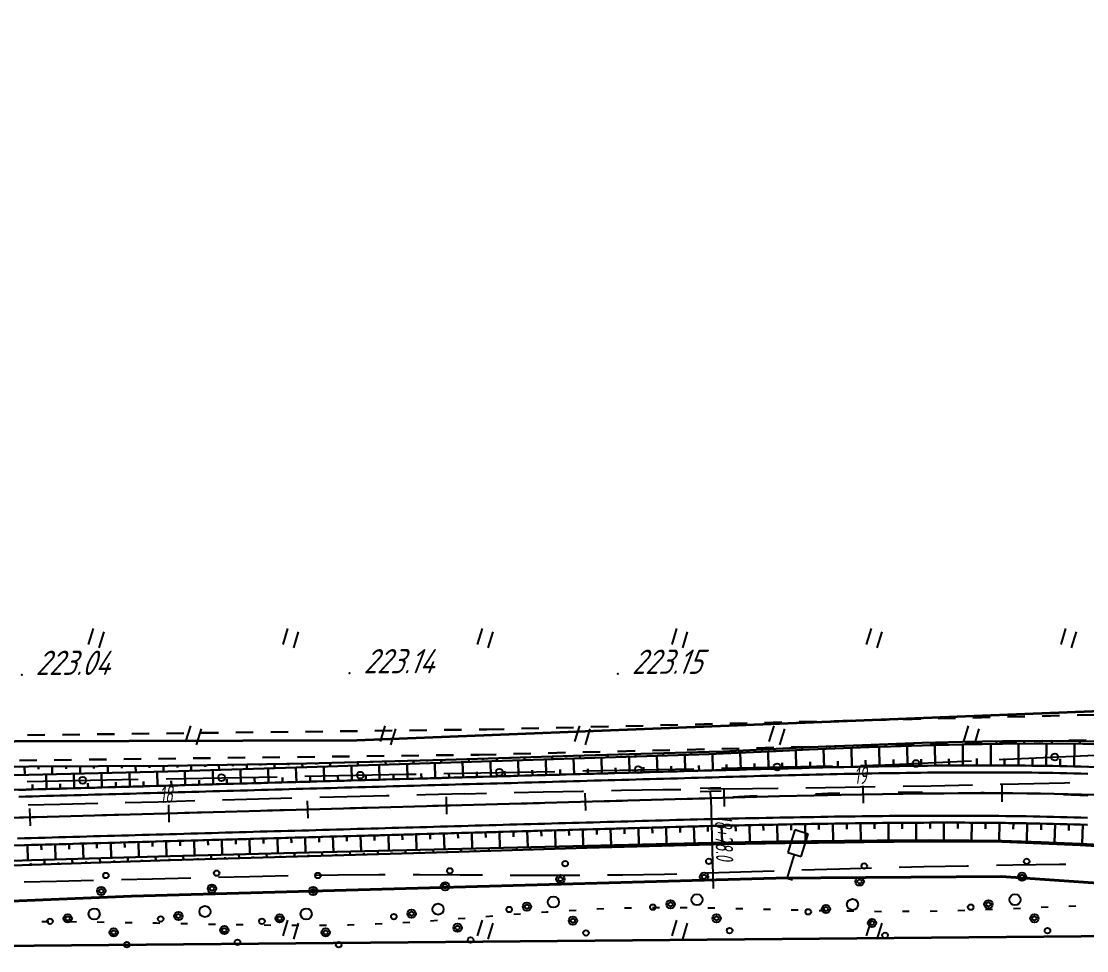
# Model space of a CAD drawing. Header units: millimetres. Extents: x -698 to 8131, y -704 to 4503.
# Drawn here: x 998.2 to 1151.6, y 3696.7 to 3830.6 of the extents above; entities that cross this region are included whole.
import ezdxf

# ---------------------------------------------------------------- set-up
doc = ezdxf.new("R2010")
doc.units = ezdxf.units.MM
for name, pattern in [('CONTI', [0]), ('STRIHSMALL', [1, 0.5, -0.5]), ('STROT', [1.7, 0.5, -1.2])]:
    doc.linetypes.add(name, pattern=pattern)
for name, color, linetype, lineweight in [('10', 1, 'Continuous', 35), ('КОПИЯ_ОСЬ_13_ОТКОСЫ', 7, 'Continuous', 30), ('КОПИЯ_ОСЬ_ГРАНИЦЫ_ПОЛОС', 7, 'Continuous', 30), ('ОСЬ_ВЕРХ_ПОКРЫТИЯ_ГРАНИЦЫ_ПОЛОС', 7, 'Continuous', 30), ('ОСЬ_ВЕРХ_ПОКРЫТИЯ_ОСЬ', 1, 'Continuous', 30)]:
    doc.layers.add(name, color=color, linetype=linetype, lineweight=lineweight)
for name, color, linetype in [('_Ростелеком', 6, 'Continuous'), ('PI_OTDEFAULT', 172, 'CONTI'), ('PI_TTDEFAULT', 5, 'CONTI'), ('PLN_O', 7, 'CONTI'), ('SIT_LDEFAULT', 7, 'CONTI'), ('USLZNDEFAULT', 7, 'CONTI'), ('ZAPSKDEFAULT', 7, 'CONTI'), ('Изменение выноски', 3, 'Continuous'), ('ОСЬ_ВЕРХ_ПОКРЫТИЯ_ПИКЕТЫ', 1, 'Continuous'), ('ОСЬ_ВЕРХ_ПОКРЫТИЯ_РАЗБИВКА_КРИВ', 1, 'Continuous'), ('разметка', 7, 'Continuous')]:
    doc.layers.add(name, color=color, linetype=linetype)
doc.styles.add('eskd', font='isocpeui.ttf', dxfattribs={"width": 1.2})
doc.styles.get("Standard").update_dxf_attribs({"font": 'isocpeui.ttf'})
doc.styles.add('STYLE1', font='isocpeui.ttf', dxfattribs={"width": 0.9})
doc.linetypes.add('кабель_связи_проект.', pattern='A,10,-1,["/",STYLE1,S=3,R=0,X=0,Y=-1.5],-4.1', length=15.1)

# ---------------------------------------------------------------- blocks, each defined once
blk = doc.blocks.new('BL_2011')
at = {"color": 0}
for p, q in [((0, 0), (0, 2.4)), ((1.6, 0), (1.6, 2.4))]:
    blk.add_line(p, q, dxfattribs=at)
blk = doc.blocks.new('BL_2010')
at = {"color": 0}
for centre, radius in [((0, 5.78), 0.4), ((0, 3.46), 0.6), ((0, 3.46), 0.3), ((0, 0), 0.8), ((-3.46, -1.74), 0.6), ((-3.46, -1.74), 0.3), ((3.46, -1.74), 0.6), ((3.46, -1.74), 0.3), ((-5.78, -2.88), 0.4), ((5.78, -2.88), 0.4)]:
    blk.add_circle(centre, radius, dxfattribs=at)
blk = doc.blocks.new('BL_12')
at = {"color": 0}
for p, q in [((1, 7), (-1, 7)), ((-1, 7), (-1, 3.6)), ((1, 3.6), (1, 7)), ((-1, 3.6), (0, 3.6)), ((0, 0), (0, 3.6)), ((0, 3.6), (1, 3.6)), ((0.8, 0), (0, 0))]:
    blk.add_line(p, q, dxfattribs=at)

msp = doc.modelspace()

# ---------------------------------------------------------------- linework, layer by layer
at = {"layer": '10'}
for points in [[(165.61, 4083.97), (290.41, 4077.99), (309.7, 4074.4), (309.03, 4071.85), (367.03, 4044.64), (488.23, 3916.06), (623.18, 3793.87), (694.3, 3750.11), (751.18, 3726.17), (1046.54, 3727.06), (1198.73, 3733.06)], [(1204.68, 3699.25), (843.89, 3696), (818.68, 3696.29), (766.84, 3701.94), (759.3, 3702.76), (700.41, 3725.32), (697.87, 3716.5), (691.35, 3720.61), (693.15, 3726.02), (659.73, 3743.87), (611.84, 3774.09), (572.89, 3805.78), (475.06, 3897.43), (475.06, 3897.43), (404.44, 3973.4), (367.35, 4013.49), (340.46, 4035.04), (337.92, 4029.37), (334.33, 4032.02)]]:
    msp.add_lwpolyline(points, dxfattribs=at)
at = {"layer": '_Ростелеком', "linetype": 'кабель_связи_проект.', "lineweight": 40, "ltscale": 0.25}
msp.add_lwpolyline([(163.05, 4060.66), (287.87, 4054.42), (308.73, 4049.88), (337.18, 4036.76), (340.46, 4035.04), (367.51, 4013.89), (457.66, 3917.12), (498.43, 3875.83), (540.41, 3836.5), (573.21, 3806.03), (611.82, 3774.85), (637.72, 3757.76), (659.73, 3743.87), (682.68, 3731.62), (700.41, 3725.32), (726.47, 3715.34), (759.55, 3704.13), (813.94, 3697.44), (915.73, 3700.47), (1014.1, 3704.57), (1106.89, 3707.17), (1139.32, 3707.38), (1173.44, 3705.05)], dxfattribs=at)
at = {"layer": 'PI_TTDEFAULT', "color": 5}
for p in [(1045.5, 3736.68, 223.14), (998.29, 3736.44, 223.04), (1084.12, 3736.6, 223.15)]:
    msp.add_point(p, dxfattribs=at)
at = {"layer": 'PLN_O'}
for p, q in [((1139.04, 3724.25), (1155.02, 3725)), ((1079.06, 3722.62), (1095.06, 3722.93)), ((1099.05, 3723.01), (1115.05, 3723.32)), ((1119.05, 3723.41), (1122.62, 3723.48)), ((1122.62, 3723.47), (1135.04, 3724.05)), ((999.07, 3721.1), (1015.07, 3721.4)), ((1019.07, 3721.48), (1035.07, 3721.78)), ((1039.06, 3721.85), (1053.62, 3722.12)), ((1053.62, 3722.12), (1055.07, 3722.15)), ((1059.06, 3722.23), (1075.06, 3722.54))]:
    msp.add_line(p, q, dxfattribs=at)
for centre in [(1147.03, 3724.63), (1067.06, 3722.39), (1087.06, 3722.78), (1107.05, 3723.17), (1127.05, 3723.68), (1007.07, 3721.25), (1027.07, 3721.63), (1047.06, 3722)]:
    msp.add_circle(centre, 0.5, dxfattribs=at)
at = {"layer": 'SIT_LDEFAULT', "color": 7}
for p, q in [((1090.58, 3719.87), (1084.67, 3719.77)), ((1093.19, 3719.91), (1090.58, 3719.87)), ((1103.52, 3720.05), (1097.19, 3719.96)), ((1107.19, 3720.1), (1103.52, 3720.05)), ((1116.84, 3720.23), (1111.19, 3720.15)), ((1121.19, 3720.3), (1116.84, 3720.23)), ((1129.23, 3720.43), (1125.19, 3720.36)), ((1135.2, 3720.55), (1129.23, 3720.43)), ((1141.8, 3720.7), (1139.19, 3720.64)), ((1148.41, 3720.86), (1141.8, 3720.7)), ((1149.19, 3720.88), (1148.41, 3720.86)), ((1023.21, 3718.28), (1017.93, 3718.13)), ((1032.38, 3718.54), (1027.21, 3718.4)), ((1037.2, 3718.68), (1032.38, 3718.55)), ((1045.15, 3718.89), (1041.2, 3718.79)), ((1050.8, 3719.03), (1045.15, 3718.89)), ((1051.21, 3719.03), (1050.8, 3719.02)), ((1056.44, 3719.16), (1055.2, 3719.13)), ((1062.09, 3719.29), (1056.44, 3719.16)), ((1065.21, 3719.35), (1062.09, 3719.28)), ((1073.38, 3719.55), (1069.2, 3719.45)), ((1079.02, 3719.66), (1073.38, 3719.55)), ((1079.2, 3719.66), (1079.02, 3719.66)), ((1084.67, 3719.78), (1083.19, 3719.75)), ((1003.77, 3717.78), (999.22, 3717.69)), ((1009.23, 3717.9), (1003.77, 3717.77)), ((1017.93, 3718.13), (1013.21, 3718.01)), ((1138.62, 3709.03), (1140.98, 3709.07)), ((1140.98, 3709.06), (1147.7, 3709.16)), ((1147.7, 3709.16), (1148.62, 3709.17)), ((1040.64, 3707.59), (1043.86, 3707.64)), ((1043.86, 3707.64), (1049.72, 3707.68)), ((1049.72, 3707.68), (1050.64, 3707.68)), ((1054.64, 3707.68), (1055.57, 3707.68)), ((1055.57, 3707.68), (1061.43, 3707.65)), ((1061.43, 3707.65), (1064.64, 3707.63)), ((1068.64, 3707.6), (1073.14, 3707.58)), ((1073.14, 3707.58), (1078.64, 3707.59)), ((1082.64, 3707.62), (1084.85, 3707.64)), ((1084.85, 3707.64), (1090.84, 3707.75)), ((1090.84, 3707.75), (1092.64, 3707.8)), ((1096.63, 3707.9), (1097.04, 3707.91)), ((1097.04, 3707.91), (1103.36, 3708.1)), ((1103.36, 3708.1), (1106.63, 3708.2)), ((1110.63, 3708.34), (1116.04, 3708.51)), ((1116.04, 3708.5), (1120.63, 3708.63)), ((1124.62, 3708.74), (1128.2, 3708.83)), ((1128.2, 3708.83), (1134.37, 3708.95)), ((1134.37, 3708.96), (1134.62, 3708.96)), ((998.65, 3706.64), (1003.32, 3706.73)), ((1003.32, 3706.73), (1008.65, 3706.85)), ((1012.64, 3706.95), (1017.14, 3707.06)), ((1017.14, 3707.07), (1022.65, 3707.21)), ((1026.64, 3707.31), (1031.1, 3707.42)), ((1031.1, 3707.41), (1036.64, 3707.52)), ((1145.07, 3702.96), (1146.07, 3703.01)), ((1149.07, 3703.14), (1150.07, 3703.19)), ((1061.15, 3701.33), (1062.15, 3701.41)), ((1065.14, 3701.64), (1066.14, 3701.72)), ((1069.13, 3701.95), (1070.13, 3702.03)), ((1073.12, 3702.25), (1073.84, 3702.31)), ((1073.84, 3702.31), (1074.11, 3702.33)), ((1077.1, 3702.51), (1078.1, 3702.57)), ((1081.09, 3702.73), (1082.09, 3702.77)), ((1085.09, 3702.88), (1085.22, 3702.89)), ((1085.22, 3702.88), (1086.1, 3702.89)), ((1089.1, 3702.92), (1090.1, 3702.93)), ((1093.1, 3702.92), (1094.1, 3702.91)), ((1097.1, 3702.89), (1097.14, 3702.89)), ((1097.14, 3702.89), (1098.1, 3702.87)), ((1101.1, 3702.8), (1102.1, 3702.78)), ((1105.1, 3702.71), (1106.1, 3702.68)), ((1109.1, 3702.61), (1109.67, 3702.59)), ((1109.67, 3702.59), (1110.09, 3702.58)), ((1113.09, 3702.51), (1114.09, 3702.49)), ((1117.09, 3702.44), (1118.09, 3702.43)), ((1121.09, 3702.39), (1122.09, 3702.38)), ((1125.09, 3702.39), (1126.09, 3702.39)), ((1129.09, 3702.42), (1130.09, 3702.45)), ((1133.09, 3702.52), (1134.09, 3702.55)), ((1137.08, 3702.64), (1138.08, 3702.68)), ((1141.08, 3702.79), (1142.08, 3702.83)), ((1001.18, 3700.93), (1002.18, 3700.93)), ((1005.18, 3700.9), (1006.18, 3700.89)), ((1009.18, 3700.85), (1010.18, 3700.84)), ((1013.18, 3700.79), (1014.18, 3700.77)), ((1017.18, 3700.71), (1017.7, 3700.7)), ((1017.7, 3700.7), (1018.18, 3700.69)), ((1021.18, 3700.63), (1022.18, 3700.61)), ((1025.18, 3700.55), (1026.18, 3700.53)), ((1029.18, 3700.48), (1030.18, 3700.46)), ((1033.18, 3700.42), (1034.18, 3700.41)), ((1037.18, 3700.39), (1038.18, 3700.38)), ((1041.18, 3700.4), (1042.18, 3700.41)), ((1045.18, 3700.44), (1045.39, 3700.44)), ((1045.39, 3700.44), (1046.18, 3700.47)), ((1049.17, 3700.58), (1050.17, 3700.62)), ((1053.17, 3700.77), (1054.17, 3700.83)), ((1057.16, 3701.03), (1058.16, 3701.11))]:
    msp.add_line(p, q, dxfattribs=at)
at = {"layer": 'Изменение выноски', "color": 6, "linetype": 'STRIHSMALL', "lineweight": 30, "ltscale": 5}
for points in [[(556.33, 3860.56), (604.92, 3817.02), (628.18, 3799.3), (686.1, 3761.1), (720.91, 3742.41), (750.29, 3732.58), (769.13, 3728.28), (789.49, 3727.11), (889.15, 3726.4), (1065.26, 3728.59), (1211.22, 3732.1), (1235.19, 3728.31), (1268.03, 3716.59), (1413.95, 3630.28), (1512.48, 3559.58), (1541.19, 3544.01), (1583.74, 3530.32), (1643.33, 3517.86), (1703.53, 3507.5), (1908.59, 3467.92), (1956.68, 3459.18)], [(555.17, 3856.91), (603.76, 3813.37), (627.02, 3795.65), (684.94, 3757.46), (719.75, 3738.77), (749.12, 3728.93), (767.97, 3724.63), (788.33, 3723.46), (887.99, 3722.75), (1064.1, 3724.94), (1210.06, 3728.46), (1234.03, 3724.67), (1266.87, 3712.94), (1412.79, 3626.64), (1511.32, 3555.93), (1540.03, 3540.36), (1582.58, 3526.67), (1642.17, 3514.21), (1702.36, 3503.85), (1907.42, 3464.27), (1955.51, 3455.53)]]:
    msp.add_lwpolyline(points, dxfattribs=at)
at = {"layer": 'КОПИЯ_ОСЬ_13_ОТКОСЫ'}
for points in [[(841.05, 3719.31), (845.52, 3719.33), (849, 3719.36), (854.97, 3719.43), (866.95, 3719.6), (899.35, 3720.25), (919.34, 3720.62), (939.34, 3720.97), (979.34, 3721.62), (999.34, 3722.05), (1019.33, 3722.55), (1039.32, 3723.15), (1079.3, 3724.43), (1097.29, 3725.04), (1099.29, 3725.11), (1106.91, 3725.47), (1111.68, 3725.68), (1120.29, 3726.02), (1127.96, 3726.28), (1133.72, 3726.43), (1139.49, 3726.53), (1145.28, 3726.55), (1151.07, 3726.51), (1154.45, 3726.45)], [(841.05, 3719.31), (845.52, 3719.33), (849, 3719.36), (854.97, 3719.43), (866.95, 3719.6), (899.35, 3720.25), (919.34, 3720.62), (939.34, 3720.97), (979.34, 3721.62), (999.34, 3722.05), (1019.33, 3722.55), (1039.32, 3723.15), (1079.3, 3724.43), (1097.29, 3725.04), (1099.29, 3725.11), (1106.91, 3725.47), (1111.68, 3725.68), (1120.29, 3726.02), (1127.96, 3726.28), (1133.72, 3726.43), (1139.49, 3726.53), (1145.28, 3726.55), (1151.07, 3726.51), (1154.45, 3726.45)], [(959.31, 3722.34), (999.3, 3723.27), (1019.31, 3723.35), (1039.3, 3723.7), (1059.3, 3724.2), (1079.29, 3724.81), (1097.28, 3725.34), (1099.28, 3725.41), (1106.9, 3725.78), (1111.68, 3726.01), (1119.33, 3726.34), (1127.95, 3726.65), (1133.72, 3726.81), (1139.49, 3726.92), (1145.28, 3726.94), (1151.08, 3726.89), (1154.46, 3726.84)], [(1110.65, 3725.96), (1110.67, 3725.63)], [(1112.65, 3726.05), (1112.65, 3725.94)], [(1114.65, 3726.14), (1114.66, 3725.8)], [(1116.65, 3726.23), (1116.65, 3726.11)], [(1118.64, 3726.31), (1118.66, 3725.96)], [(1120.64, 3726.39), (1120.65, 3726.27)], [(1121.81, 3723.26), (1121.76, 3726.07)], [(1122.64, 3726.46), (1122.65, 3726.1)], [(1124.64, 3726.53), (1124.64, 3726.41)], [(1125.81, 3723.33), (1125.78, 3726.21)], [(1126.64, 3726.6), (1126.65, 3726.23)], [(1128.64, 3726.67), (1128.64, 3726.54)], [(1129.81, 3723.37), (1129.77, 3726.32)], [(1130.64, 3726.72), (1130.65, 3726.35)], [(1132.64, 3726.78), (1132.64, 3726.65)], [(1133.81, 3723.39), (1133.8, 3726.43)], [(1134.64, 3726.83), (1134.64, 3726.44)], [(1136.64, 3726.86), (1136.64, 3726.74)], [(1137.81, 3723.4), (1137.82, 3726.5)], [(1138.63, 3726.9), (1138.64, 3726.51)], [(1140.63, 3726.92), (1140.63, 3726.79)], [(1141.81, 3723.38), (1141.82, 3726.54)], [(1142.63, 3726.93), (1142.64, 3726.54)], [(1144.63, 3726.93), (1144.63, 3726.8)], [(1145.81, 3723.33), (1145.85, 3726.54)], [(1146.63, 3726.93), (1146.63, 3726.54)], [(1148.63, 3726.91), (1148.63, 3726.78)], [(1149.81, 3723.25), (1149.89, 3726.52)], [(1150.63, 3726.9), (1150.63, 3726.51)], [(1066.68, 3724.43), (1066.69, 3724.03)], [(1068.68, 3724.49), (1068.68, 3724.35)], [(1070.68, 3724.55), (1070.69, 3724.16)], [(1072.68, 3724.61), (1072.68, 3724.48)], [(1074.68, 3724.67), (1074.69, 3724.28)], [(1076.68, 3724.73), (1076.68, 3724.6)], [(1078.67, 3724.79), (1078.69, 3724.41)], [(1080.67, 3724.85), (1080.68, 3724.73)], [(1081.82, 3722.24), (1081.76, 3724.51)], [(1082.67, 3724.91), (1082.68, 3724.55)], [(1084.67, 3724.97), (1084.68, 3724.85)], [(1085.82, 3722.35), (1085.76, 3724.65)], [(1086.67, 3725.03), (1086.68, 3724.68)], [(1088.67, 3725.09), (1088.67, 3724.97)], [(1089.82, 3722.46), (1089.75, 3724.78)], [(1090.67, 3725.15), (1090.68, 3724.81)], [(1092.67, 3725.21), (1092.67, 3725.1)], [(1093.82, 3722.57), (1093.75, 3724.92)], [(1094.67, 3725.27), (1094.68, 3724.95)], [(1096.67, 3725.32), (1096.67, 3725.22)], [(1097.82, 3722.68), (1097.75, 3725.05)], [(1098.67, 3725.39), (1098.68, 3725.09)], [(1100.66, 3725.48), (1100.67, 3725.38)], [(1101.81, 3722.8), (1101.75, 3725.23)], [(1102.66, 3725.57), (1102.68, 3725.27)], [(1104.66, 3725.67), (1104.66, 3725.57)], [(1105.81, 3722.91), (1105.75, 3725.41)], [(1106.66, 3725.77), (1106.67, 3725.45)], [(1108.65, 3725.87), (1108.66, 3725.76)], [(1109.81, 3723.01), (1109.74, 3725.59)], [(1113.81, 3723.11), (1113.75, 3725.76)], [(1117.81, 3723.19), (1117.76, 3725.92)], [(1135.81, 3723.4), (1135.8, 3724.41)], [(1139.81, 3723.39), (1139.81, 3724.42)], [(1143.81, 3723.36), (1143.82, 3724.41)], [(849.55, 3715.88), (850.07, 3715.89), (856.06, 3716), (867.05, 3716.22), (1105.07, 3722.89), (1110.79, 3723.04), (1114.61, 3723.13), (1124.16, 3723.31), (1130.86, 3723.38), (1136.6, 3723.4), (1142.35, 3723.38), (1148.11, 3723.29), (1153.87, 3723.15)], [(998.69, 3723.26), (998.72, 3722.03)], [(1000.69, 3723.28), (1000.69, 3722.87)], [(1002.69, 3723.29), (1002.7, 3722.13)], [(1004.69, 3723.29), (1004.69, 3722.91)], [(1006.69, 3723.3), (1006.7, 3722.23)], [(1008.69, 3723.31), (1008.69, 3722.95)], [(1010.69, 3723.32), (1010.7, 3722.33)], [(1012.69, 3723.33), (1012.69, 3723)], [(1014.69, 3723.33), (1014.7, 3722.44)], [(1016.69, 3723.34), (1016.69, 3723.04)], [(1018.69, 3723.35), (1018.7, 3722.54)], [(1020.69, 3723.38), (1020.7, 3723.11)], [(1022.69, 3723.41), (1022.71, 3722.66)], [(1024.69, 3723.45), (1024.7, 3723.19)], [(1026.69, 3723.48), (1026.7, 3722.77)], [(1028.69, 3723.52), (1028.7, 3723.28)], [(1030.69, 3723.55), (1030.7, 3722.89)], [(1032.69, 3723.59), (1032.69, 3723.37)], [(1033.84, 3720.89), (1033.78, 3722.99)], [(1034.69, 3723.62), (1034.7, 3723.01)], [(1036.69, 3723.66), (1036.69, 3723.45)], [(1037.84, 3721.01), (1037.78, 3723.1)], [(1038.69, 3723.69), (1038.7, 3723.13)], [(1040.69, 3723.74), (1040.69, 3723.55)], [(1041.84, 3721.12), (1041.78, 3723.23)], [(1042.69, 3723.79), (1042.7, 3723.26)], [(1044.69, 3723.84), (1044.69, 3723.66)], [(1045.84, 3721.23), (1045.78, 3723.36)], [(1046.69, 3723.89), (1046.7, 3723.39)], [(1048.69, 3723.94), (1048.69, 3723.77)], [(1049.83, 3721.34), (1049.77, 3723.49)], [(1050.69, 3723.99), (1050.7, 3723.52)], [(1052.69, 3724.04), (1052.69, 3723.88)], [(1053.83, 3721.45), (1053.77, 3723.61)], [(1054.68, 3724.09), (1054.7, 3723.64)], [(1056.68, 3724.14), (1056.69, 3723.99)], [(1057.83, 3721.57), (1057.77, 3723.74)], [(1058.68, 3724.19), (1058.69, 3723.77)], [(1060.68, 3724.24), (1060.69, 3724.1)], [(1061.83, 3721.68), (1061.77, 3723.87)], [(1062.68, 3724.3), (1062.69, 3723.9)], [(1064.68, 3724.37), (1064.68, 3724.23)], [(1065.83, 3721.79), (1065.77, 3724)], [(1069.83, 3721.9), (1069.76, 3724.13)], [(1073.82, 3722.01), (1073.76, 3724.25)], [(1077.82, 3722.12), (1077.76, 3724.38)], [(1079.82, 3722.18), (1079.8, 3722.93)], [(1083.82, 3722.29), (1083.8, 3723.05)], [(1087.82, 3722.4), (1087.8, 3723.17)], [(1091.82, 3722.52), (1091.8, 3723.29)], [(1095.82, 3722.63), (1095.79, 3723.41)], [(1099.81, 3722.74), (1099.79, 3723.53)], [(1103.81, 3722.85), (1103.79, 3723.66)], [(1107.81, 3722.96), (1107.79, 3723.79)], [(1111.81, 3723.06), (1111.79, 3723.92)], [(1115.81, 3723.15), (1115.79, 3724.03)], [(1119.81, 3723.22), (1119.79, 3724.14)], [(1123.81, 3723.3), (1123.79, 3724.24)], [(1127.81, 3723.35), (1127.8, 3724.31)], [(1131.81, 3723.39), (1131.8, 3724.37)], [(1147.81, 3723.3), (1147.82, 3724.37)], [(1001.85, 3720), (1001.79, 3722.11)], [(1005.85, 3720.11), (1005.79, 3722.21)], [(1009.85, 3720.22), (1009.79, 3722.31)], [(1013.85, 3720.33), (1013.79, 3722.41)], [(1017.85, 3720.45), (1017.79, 3722.52)], [(1021.85, 3720.56), (1021.79, 3722.63)], [(1025.84, 3720.67), (1025.79, 3722.75)], [(1027.84, 3720.73), (1027.82, 3721.42)], [(1029.84, 3720.78), (1029.78, 3722.87)], [(1031.84, 3720.84), (1031.82, 3721.53)], [(1035.84, 3720.95), (1035.82, 3721.65)], [(1039.84, 3721.06), (1039.82, 3721.76)], [(1043.84, 3721.17), (1043.82, 3721.88)], [(1047.83, 3721.29), (1047.82, 3721.99)], [(1051.83, 3721.4), (1051.81, 3722.11)], [(1055.83, 3721.51), (1055.81, 3722.23)], [(1059.83, 3721.62), (1059.81, 3722.35)], [(1063.83, 3721.73), (1063.81, 3722.46)], [(1067.83, 3721.85), (1067.81, 3722.58)], [(1071.83, 3721.96), (1071.8, 3722.7)], [(1075.82, 3722.07), (1075.8, 3722.82)], [(999.85, 3719.94), (999.83, 3720.65)], [(1003.85, 3720.05), (1003.83, 3720.76)], [(1007.85, 3720.17), (1007.83, 3720.87)], [(1011.85, 3720.28), (1011.83, 3720.97)], [(1015.85, 3720.39), (1015.83, 3721.08)], [(1019.85, 3720.5), (1019.83, 3721.19)], [(1023.84, 3720.61), (1023.83, 3721.3)], [(849.66, 3707.77), (855.26, 3707.9), (874.54, 3708.43), (1097.58, 3714.68), (1107.19, 3714.88), (1111.94, 3714.97), (1121.44, 3715.1), (1129.02, 3715.16), (1134.71, 3715.15), (1140.39, 3715.1), (1146.06, 3715.01), (1151.72, 3714.85)], [(1063.09, 3713.71), (1063.15, 3711.43)], [(1065.09, 3713.77), (1065.11, 3713.01)], [(1067.09, 3713.82), (1067.15, 3711.53)], [(1069.09, 3713.88), (1069.11, 3713.11)], [(1071.08, 3713.94), (1071.15, 3711.62)], [(1073.08, 3713.99), (1073.11, 3713.22)], [(1075.08, 3714.05), (1075.15, 3711.72)], [(1077.08, 3714.1), (1077.1, 3713.33)], [(1079.08, 3714.16), (1079.15, 3711.81)], [(1081.08, 3714.22), (1081.1, 3713.43)], [(1083.08, 3714.27), (1083.15, 3711.91)], [(1085.08, 3714.33), (1085.1, 3713.54)], [(1087.08, 3714.38), (1087.14, 3712.01)], [(1089.08, 3714.44), (1089.1, 3713.65)], [(1091.08, 3714.5), (1091.14, 3712.1)], [(1093.08, 3714.55), (1093.1, 3713.75)], [(1095.07, 3714.61), (1095.14, 3712.2)], [(1097.07, 3714.66), (1097.1, 3713.86)], [(1099.07, 3714.71), (1099.12, 3712.28)], [(1101.07, 3714.75), (1101.09, 3713.94)], [(1103.07, 3714.79), (1103.12, 3712.35)], [(1105.07, 3714.83), (1105.09, 3714.02)], [(1107.07, 3714.87), (1107.12, 3712.42)], [(1109.07, 3714.91), (1109.09, 3714.09)], [(1111.07, 3714.95), (1111.12, 3712.48)], [(1113.07, 3714.98), (1113.08, 3714.16)], [(1115.07, 3715.01), (1115.11, 3712.52)], [(1117.07, 3715.04), (1117.08, 3714.21)], [(1119.07, 3715.07), (1119.11, 3712.57)], [(1121.07, 3715.1), (1121.08, 3714.26)], [(1123.07, 3715.11), (1123.09, 3712.6)], [(1125.07, 3715.13), (1125.08, 3714.29)], [(1127.07, 3715.14), (1127.09, 3712.61)], [(1129.07, 3715.16), (1129.07, 3714.31)], [(1131.07, 3715.15), (1131.07, 3712.61)], [(1133.07, 3715.15), (1133.07, 3714.3)], [(1135.07, 3715.15), (1135.05, 3712.59)], [(1137.07, 3715.13), (1137.06, 3714.28)], [(1139.07, 3715.12), (1139.05, 3712.54)], [(1141.07, 3715.09), (1141.05, 3714.24)], [(1143.07, 3715.06), (1143.02, 3712.42)], [(1145.07, 3715.02), (1145.05, 3714.14)], [(1147.07, 3714.98), (1146.99, 3712.27)], [(1149.07, 3714.92), (1149.04, 3714.02)], [(1151.07, 3714.87), (1150.99, 3712.09)], [(841.79, 3703.82), (845.31, 3703.92), (850.84, 3704.1), (857.36, 3704.34), (867.37, 3704.74), (877.36, 3705.12), (908.54, 3706.26), (939.72, 3707.45), (979.69, 3709.04), (999.68, 3709.73), (1019.67, 3710.34), (1039.66, 3710.87), (1097.65, 3712.26), (1107.26, 3712.42), (1112, 3712.49), (1121.48, 3712.59), (1129.05, 3712.62), (1134.71, 3712.59), (1139.43, 3712.54), (1145.08, 3712.35), (1150.71, 3712.1), (1156.33, 3711.8)], [(841.79, 3703.82), (845.31, 3703.92), (850.84, 3704.1), (857.36, 3704.34), (867.37, 3704.74), (877.36, 3705.12), (908.54, 3706.26), (939.72, 3707.45), (979.69, 3709.04), (999.68, 3709.73), (1019.67, 3710.34), (1039.66, 3710.87), (1097.65, 3712.26), (1107.26, 3712.42), (1112, 3712.49), (1121.48, 3712.59), (1129.05, 3712.62), (1134.71, 3712.59), (1139.43, 3712.54), (1145.08, 3712.35), (1150.71, 3712.1), (1156.33, 3711.8)], [(979.71, 3708.34), (999.7, 3709.1), (1019.69, 3709.76), (1059.67, 3710.92), (1079.66, 3711.53), (1097.66, 3712.01), (1099.65, 3712.05), (1108.21, 3712.2), (1112.96, 3712.27), (1116.75, 3712.32), (1119.59, 3712.35), (1128.11, 3712.42), (1133.77, 3712.42), (1139.43, 3712.38), (1145.07, 3712.17), (1150.71, 3711.9), (1156.32, 3711.57)], [(1007.11, 3712.14), (1007.17, 3709.96)], [(1009.11, 3712.2), (1009.13, 3711.47)], [(1011.11, 3712.26), (1011.17, 3710.09)], [(1013.11, 3712.31), (1013.13, 3711.59)], [(1015.11, 3712.37), (1015.17, 3710.21)], [(1017.11, 3712.42), (1017.13, 3711.7)], [(1019.1, 3712.48), (1019.16, 3710.33)], [(1021.1, 3712.54), (1021.12, 3711.82)], [(1023.1, 3712.59), (1023.16, 3710.44)], [(1025.1, 3712.65), (1025.12, 3711.93)], [(1027.1, 3712.7), (1027.16, 3710.54)], [(1029.1, 3712.76), (1029.12, 3712.04)], [(1031.1, 3712.82), (1031.16, 3710.65)], [(1033.1, 3712.87), (1033.12, 3712.15)], [(1035.1, 3712.93), (1035.16, 3710.75)], [(1037.1, 3712.98), (1037.12, 3712.26)], [(1039.1, 3713.04), (1039.16, 3710.85)], [(1041.1, 3713.1), (1041.12, 3712.37)], [(1043.1, 3713.15), (1043.16, 3710.95)], [(1045.09, 3713.21), (1045.11, 3712.47)], [(1047.09, 3713.26), (1047.16, 3711.05)], [(1049.09, 3713.32), (1049.11, 3712.58)], [(1051.09, 3713.38), (1051.15, 3711.14)], [(1053.09, 3713.43), (1053.11, 3712.69)], [(1055.09, 3713.49), (1055.15, 3711.24)], [(1057.09, 3713.54), (1057.11, 3712.79)], [(1059.09, 3713.6), (1059.15, 3711.33)], [(1061.09, 3713.66), (1061.11, 3712.9)], [(1093.55, 3711.9), (1093.54, 3712.16)], [(1097.55, 3712), (1097.54, 3712.25)], [(1101.55, 3712.08), (1101.54, 3712.32)], [(1103.55, 3712.12), (1103.54, 3712.2)], [(1105.55, 3712.15), (1105.54, 3712.39)], [(1107.55, 3712.19), (1107.54, 3712.27)], [(1109.55, 3712.22), (1109.54, 3712.45)], [(1111.54, 3712.25), (1111.54, 3712.33)], [(1113.54, 3712.28), (1113.54, 3712.51)], [(1115.54, 3712.3), (1115.54, 3712.38)], [(1117.54, 3712.32), (1117.54, 3712.55)], [(1119.54, 3712.35), (1119.54, 3712.42)], [(1121.54, 3712.36), (1121.54, 3712.59)], [(1123.54, 3712.38), (1123.54, 3712.46)], [(1125.54, 3712.4), (1125.54, 3712.6)], [(1127.54, 3712.41), (1127.54, 3712.48)], [(1129.54, 3712.42), (1129.54, 3712.61)], [(1131.54, 3712.42), (1131.54, 3712.49)], [(1133.54, 3712.42), (1133.54, 3712.6)], [(1135.54, 3712.41), (1135.54, 3712.47)], [(1137.54, 3712.4), (1137.54, 3712.56)], [(1139.54, 3712.38), (1139.55, 3712.43)], [(1141.54, 3712.3), (1141.55, 3712.47)], [(1143.54, 3712.23), (1143.54, 3712.28)], [(1145.54, 3712.15), (1145.55, 3712.33)], [(1149.53, 3711.96), (1149.54, 3712.16)], [(999.11, 3711.92), (999.17, 3709.72)], [(1001.11, 3711.98), (1001.13, 3711.24)], [(1003.11, 3712.03), (1003.17, 3709.84)], [(1005.11, 3712.09), (1005.13, 3711.36)], [(1029.58, 3710.04), (1029.56, 3710.6)], [(1033.57, 3710.16), (1033.56, 3710.71)], [(1037.57, 3710.28), (1037.56, 3710.81)], [(1041.57, 3710.39), (1041.56, 3710.91)], [(1043.57, 3710.45), (1043.56, 3710.63)], [(1045.57, 3710.51), (1045.55, 3711.01)], [(1047.57, 3710.57), (1047.56, 3710.74)], [(1049.57, 3710.63), (1049.55, 3711.1)], [(1051.57, 3710.69), (1051.56, 3710.85)], [(1053.57, 3710.74), (1053.55, 3711.2)], [(1055.56, 3710.8), (1055.56, 3710.95)], [(1057.56, 3710.86), (1057.55, 3711.3)], [(1059.56, 3710.92), (1059.56, 3711.06)], [(1061.56, 3710.98), (1061.55, 3711.39)], [(1063.56, 3711.04), (1063.56, 3711.18)], [(1065.56, 3711.1), (1065.55, 3711.49)], [(1067.56, 3711.16), (1067.55, 3711.29)], [(1069.56, 3711.22), (1069.55, 3711.58)], [(1071.56, 3711.29), (1071.55, 3711.41)], [(1073.56, 3711.35), (1073.55, 3711.68)], [(1075.56, 3711.41), (1075.55, 3711.52)], [(1077.55, 3711.47), (1077.54, 3711.78)], [(1079.55, 3711.53), (1079.55, 3711.63)], [(1081.55, 3711.58), (1081.54, 3711.87)], [(1083.55, 3711.64), (1083.55, 3711.73)], [(1085.55, 3711.69), (1085.54, 3711.97)], [(1087.55, 3711.74), (1087.55, 3711.83)], [(1089.55, 3711.79), (1089.54, 3712.06)], [(1091.55, 3711.85), (1091.55, 3711.94)], [(1095.55, 3711.95), (1095.55, 3712.04)], [(1099.55, 3712.05), (1099.54, 3712.13)], [(1147.54, 3712.06), (1147.54, 3712.12)], [(1151.53, 3711.86), (1151.54, 3711.92)], [(999.59, 3709.1), (999.58, 3709.31)], [(1001.59, 3709.16), (1001.57, 3709.79)], [(1003.59, 3709.23), (1003.58, 3709.44)], [(1005.59, 3709.29), (1005.57, 3709.91)], [(1007.59, 3709.36), (1007.58, 3709.57)], [(1009.58, 3709.43), (1009.56, 3710.04)], [(1011.58, 3709.49), (1011.58, 3709.69)], [(1013.58, 3709.56), (1013.56, 3710.16)], [(1015.58, 3709.62), (1015.58, 3709.82)], [(1017.58, 3709.69), (1017.56, 3710.28)], [(1019.58, 3709.75), (1019.57, 3709.95)], [(1021.58, 3709.81), (1021.56, 3710.39)], [(1023.58, 3709.87), (1023.57, 3710.06)], [(1025.58, 3709.93), (1025.56, 3710.5)], [(1027.58, 3709.99), (1027.57, 3710.18)], [(1031.57, 3710.1), (1031.57, 3710.29)], [(1035.57, 3710.22), (1035.57, 3710.4)], [(1039.57, 3710.34), (1039.57, 3710.51)]]:
    msp.add_lwpolyline(points, dxfattribs=at)
at = {"layer": 'КОПИЯ_ОСЬ_ГРАНИЦЫ_ПОЛОС'}
for points in [[(997.83, 3719.89), (998.83, 3719.91), (999.82, 3719.94), (1000.82, 3719.97), (1001.82, 3720), (1002.82, 3720.03), (1003.82, 3720.05), (1004.82, 3720.08), (1005.81, 3720.11), (1006.81, 3720.14), (1007.81, 3720.17), (1008.81, 3720.19), (1009.81, 3720.22), (1010.81, 3720.25), (1011.8, 3720.28), (1012.8, 3720.31), (1013.8, 3720.33), (1014.8, 3720.36), (1015.8, 3720.39), (1016.8, 3720.42), (1017.79, 3720.45), (1018.79, 3720.47), (1019.79, 3720.5), (1020.79, 3720.53), (1021.79, 3720.56), (1022.79, 3720.59), (1023.78, 3720.61), (1024.78, 3720.64), (1025.78, 3720.67), (1026.78, 3720.7), (1027.78, 3720.73), (1028.78, 3720.75), (1029.77, 3720.78), (1030.77, 3720.81), (1031.77, 3720.84), (1032.77, 3720.87), (1033.77, 3720.89), (1034.77, 3720.92), (1035.76, 3720.95), (1036.76, 3720.98), (1037.76, 3721.01), (1038.76, 3721.03), (1039.76, 3721.06), (1040.76, 3721.09), (1041.75, 3721.12), (1042.75, 3721.15), (1043.75, 3721.17), (1044.75, 3721.2), (1045.75, 3721.23), (1046.75, 3721.26), (1047.74, 3721.28), (1048.74, 3721.31), (1049.74, 3721.34), (1050.74, 3721.37), (1051.74, 3721.4), (1052.74, 3721.42), (1053.73, 3721.45), (1054.73, 3721.48), (1055.73, 3721.51), (1056.73, 3721.54), (1057.73, 3721.56), (1058.73, 3721.59), (1059.72, 3721.62), (1060.72, 3721.65), (1061.72, 3721.68), (1062.72, 3721.7), (1063.72, 3721.73), (1064.72, 3721.76), (1065.71, 3721.79), (1066.71, 3721.82), (1067.71, 3721.84), (1068.71, 3721.87), (1069.71, 3721.9), (1070.71, 3721.93), (1071.7, 3721.96), (1072.7, 3721.98), (1073.7, 3722.01), (1074.7, 3722.04), (1075.7, 3722.07), (1076.7, 3722.1), (1077.69, 3722.12), (1078.69, 3722.15), (1079.69, 3722.18), (1080.69, 3722.21), (1081.69, 3722.24), (1082.69, 3722.26), (1083.68, 3722.29), (1084.68, 3722.32), (1085.68, 3722.35), (1086.68, 3722.38), (1087.68, 3722.4), (1088.68, 3722.43), (1089.67, 3722.46), (1090.67, 3722.49), (1091.67, 3722.52), (1092.67, 3722.54), (1093.67, 3722.57), (1094.67, 3722.6), (1095.66, 3722.63), (1096.66, 3722.65), (1097.66, 3722.68), (1098.66, 3722.71), (1099.66, 3722.74), (1100.66, 3722.77), (1101.66, 3722.79), (1102.65, 3722.82), (1103.65, 3722.85), (1104.65, 3722.88), (1105.65, 3722.9), (1106.65, 3722.93), (1107.65, 3722.96), (1108.65, 3722.98), (1109.65, 3723.01), (1110.65, 3723.03), (1111.65, 3723.06), (1112.65, 3723.08), (1113.65, 3723.1), (1114.66, 3723.13), (1115.66, 3723.15), (1116.66, 3723.17), (1117.66, 3723.19), (1118.66, 3723.21), (1119.66, 3723.23), (1120.66, 3723.25), (1121.67, 3723.27), (1122.67, 3723.28), (1123.67, 3723.3), (1124.67, 3723.31), (1125.68, 3723.33), (1126.68, 3723.34), (1127.68, 3723.35), (1128.69, 3723.36), (1129.69, 3723.37), (1130.69, 3723.38), (1131.7, 3723.39), (1132.7, 3723.39), (1133.7, 3723.4), (1134.71, 3723.4), (1135.71, 3723.4), (1136.72, 3723.4), (1137.72, 3723.4), (1138.73, 3723.4), (1139.73, 3723.39), (1140.74, 3723.39), (1141.74, 3723.38), (1142.75, 3723.37), (1143.75, 3723.36), (1144.76, 3723.35), (1145.76, 3723.33), (1146.77, 3723.32), (1147.77, 3723.3), (1148.78, 3723.28), (1149.79, 3723.26), (1150.79, 3723.24), (1151.8, 3723.21)], [(997.69, 3711.88), (998.69, 3711.91), (999.69, 3711.94), (1000.69, 3711.96), (1001.69, 3711.99), (1002.69, 3712.02), (1003.69, 3712.05), (1004.69, 3712.08), (1005.68, 3712.1), (1006.68, 3712.13), (1007.68, 3712.16), (1008.68, 3712.19), (1009.68, 3712.22), (1010.68, 3712.24), (1011.68, 3712.27), (1012.68, 3712.3), (1013.68, 3712.33), (1014.67, 3712.36), (1015.67, 3712.38), (1016.67, 3712.41), (1017.67, 3712.44), (1018.67, 3712.47), (1019.67, 3712.5), (1020.67, 3712.52), (1021.67, 3712.55), (1022.67, 3712.58), (1023.66, 3712.61), (1024.66, 3712.64), (1025.66, 3712.66), (1026.66, 3712.69), (1027.66, 3712.72), (1028.66, 3712.75), (1029.66, 3712.78), (1030.66, 3712.8), (1031.66, 3712.83), (1032.65, 3712.86), (1033.65, 3712.89), (1034.65, 3712.91), (1035.65, 3712.94), (1036.65, 3712.97), (1037.65, 3713), (1038.65, 3713.03), (1039.65, 3713.05), (1040.65, 3713.08), (1041.64, 3713.11), (1042.64, 3713.14), (1043.64, 3713.17), (1044.64, 3713.19), (1045.64, 3713.22), (1046.64, 3713.25), (1047.64, 3713.28), (1048.64, 3713.31), (1049.63, 3713.33), (1050.63, 3713.36), (1051.63, 3713.39), (1052.63, 3713.42), (1053.63, 3713.45), (1054.63, 3713.47), (1055.63, 3713.5), (1056.63, 3713.53), (1057.63, 3713.56), (1058.62, 3713.59), (1059.62, 3713.61), (1060.62, 3713.64), (1061.62, 3713.67), (1062.62, 3713.7), (1063.62, 3713.73), (1064.62, 3713.75), (1065.62, 3713.78), (1066.62, 3713.81), (1067.61, 3713.84), (1068.61, 3713.87), (1069.61, 3713.89), (1070.61, 3713.92), (1071.61, 3713.95), (1072.61, 3713.98), (1073.61, 3714.01), (1074.61, 3714.03), (1075.61, 3714.06), (1076.6, 3714.09), (1077.6, 3714.12), (1078.6, 3714.15), (1079.6, 3714.17), (1080.6, 3714.2), (1081.6, 3714.23), (1082.6, 3714.26), (1083.6, 3714.29), (1084.59, 3714.31), (1085.59, 3714.34), (1086.59, 3714.37), (1087.59, 3714.4), (1088.59, 3714.43), (1089.59, 3714.45), (1090.59, 3714.48), (1091.59, 3714.51), (1092.59, 3714.54), (1093.58, 3714.57), (1094.58, 3714.59), (1095.58, 3714.62), (1096.58, 3714.65), (1097.58, 3714.68), (1098.56, 3714.7), (1099.55, 3714.72), (1100.54, 3714.74), (1101.53, 3714.76), (1102.52, 3714.78), (1103.5, 3714.8), (1104.49, 3714.82), (1105.48, 3714.84), (1106.47, 3714.86), (1107.45, 3714.88), (1108.44, 3714.9), (1109.43, 3714.92), (1110.42, 3714.94), (1111.4, 3714.96), (1112.39, 3714.97), (1113.38, 3714.99), (1114.36, 3715.01), (1115.35, 3715.02), (1116.34, 3715.04), (1117.32, 3715.05), (1118.31, 3715.06), (1119.29, 3715.08), (1120.28, 3715.09), (1121.26, 3715.1), (1122.25, 3715.11), (1123.23, 3715.12), (1124.22, 3715.13), (1125.2, 3715.14), (1126.19, 3715.14), (1127.17, 3715.15), (1128.16, 3715.15), (1129.14, 3715.16), (1130.13, 3715.16), (1131.11, 3715.16), (1132.09, 3715.16), (1133.08, 3715.16), (1134.06, 3715.16), (1135.04, 3715.15), (1136.03, 3715.15), (1137.01, 3715.14), (1137.99, 3715.13), (1138.98, 3715.12), (1139.96, 3715.11), (1140.94, 3715.1), (1141.92, 3715.08), (1142.9, 3715.07), (1143.89, 3715.05), (1144.87, 3715.03), (1145.85, 3715.01), (1146.83, 3714.99), (1147.81, 3714.96), (1148.79, 3714.94), (1149.77, 3714.91), (1150.75, 3714.88), (1151.73, 3714.85)]]:
    msp.add_lwpolyline(points, dxfattribs=at)
at = {"layer": 'ОСЬ_ВЕРХ_ПОКРЫТИЯ_ГРАНИЦЫ_ПОЛОС', "linetype": 'Continuous'}
for points in [[(997.83, 3719.89), (998.83, 3719.91), (999.82, 3719.94), (1000.82, 3719.97), (1001.82, 3720), (1002.82, 3720.03), (1003.82, 3720.05), (1004.82, 3720.08), (1005.81, 3720.11), (1006.81, 3720.14), (1007.81, 3720.17), (1008.81, 3720.19), (1009.81, 3720.22), (1010.81, 3720.25), (1011.8, 3720.28), (1012.8, 3720.31), (1013.8, 3720.33), (1014.8, 3720.36), (1015.8, 3720.39), (1016.8, 3720.42), (1017.79, 3720.45), (1018.79, 3720.47), (1019.79, 3720.5), (1020.79, 3720.53), (1021.79, 3720.56), (1022.79, 3720.59), (1023.78, 3720.61), (1024.78, 3720.64), (1025.78, 3720.67), (1026.78, 3720.7), (1027.78, 3720.73), (1028.78, 3720.75), (1029.77, 3720.78), (1030.77, 3720.81), (1031.77, 3720.84), (1032.77, 3720.87), (1033.77, 3720.89), (1034.77, 3720.92), (1035.76, 3720.95), (1036.76, 3720.98), (1037.76, 3721.01), (1038.76, 3721.03), (1039.76, 3721.06), (1040.76, 3721.09), (1041.75, 3721.12), (1042.75, 3721.15), (1043.75, 3721.17), (1044.75, 3721.2), (1045.75, 3721.23), (1046.75, 3721.26), (1047.74, 3721.28), (1048.74, 3721.31), (1049.74, 3721.34), (1050.74, 3721.37), (1051.74, 3721.4), (1052.74, 3721.42), (1053.73, 3721.45), (1054.73, 3721.48), (1055.73, 3721.51), (1056.73, 3721.54), (1057.73, 3721.56), (1058.73, 3721.59), (1059.72, 3721.62), (1060.72, 3721.65), (1061.72, 3721.68), (1062.72, 3721.7), (1063.72, 3721.73), (1064.72, 3721.76), (1065.71, 3721.79), (1066.71, 3721.82), (1067.71, 3721.84), (1068.71, 3721.87), (1069.71, 3721.9), (1070.71, 3721.93), (1071.7, 3721.96), (1072.7, 3721.98), (1073.7, 3722.01), (1074.7, 3722.04), (1075.7, 3722.07), (1076.7, 3722.1), (1077.69, 3722.12), (1078.69, 3722.15), (1079.69, 3722.18), (1080.69, 3722.21), (1081.69, 3722.24), (1082.69, 3722.26), (1083.68, 3722.29), (1084.68, 3722.32), (1085.68, 3722.35), (1086.68, 3722.38), (1087.68, 3722.4), (1088.68, 3722.43), (1089.67, 3722.46), (1090.67, 3722.49), (1091.67, 3722.52), (1092.67, 3722.54), (1093.67, 3722.57), (1094.67, 3722.6), (1095.66, 3722.63), (1096.66, 3722.65), (1097.66, 3722.68), (1098.66, 3722.71), (1099.66, 3722.74), (1100.66, 3722.77), (1101.66, 3722.79), (1102.65, 3722.82), (1103.65, 3722.85), (1104.65, 3722.88), (1105.65, 3722.9), (1106.65, 3722.93), (1107.65, 3722.96), (1108.65, 3722.98), (1109.65, 3723.01), (1110.65, 3723.03), (1111.65, 3723.06), (1112.65, 3723.08), (1113.65, 3723.1), (1114.66, 3723.13), (1115.66, 3723.15), (1116.66, 3723.17), (1117.66, 3723.19), (1118.66, 3723.21), (1119.66, 3723.23), (1120.66, 3723.25), (1121.67, 3723.27), (1122.67, 3723.28), (1123.67, 3723.3), (1124.67, 3723.31), (1125.68, 3723.33), (1126.68, 3723.34), (1127.68, 3723.35), (1128.69, 3723.36), (1129.69, 3723.37), (1130.69, 3723.38), (1131.7, 3723.39), (1132.7, 3723.39), (1133.7, 3723.4), (1134.71, 3723.4), (1135.71, 3723.4), (1136.72, 3723.4), (1137.72, 3723.4), (1138.73, 3723.4), (1139.73, 3723.39), (1140.74, 3723.39), (1141.74, 3723.38), (1142.75, 3723.37), (1143.75, 3723.36), (1144.76, 3723.35), (1145.76, 3723.33), (1146.77, 3723.32), (1147.78, 3723.3), (1148.78, 3723.28), (1149.79, 3723.26), (1150.79, 3723.24), (1151.8, 3723.21)], [(1151.77, 3722.21), (1150.77, 3722.24), (1149.76, 3722.26), (1148.76, 3722.28), (1147.76, 3722.3), (1146.75, 3722.32), (1145.75, 3722.33), (1144.74, 3722.35), (1143.74, 3722.36), (1142.74, 3722.37), (1141.73, 3722.38), (1140.73, 3722.39), (1139.73, 3722.39), (1138.72, 3722.4), (1137.72, 3722.4), (1136.72, 3722.4), (1135.71, 3722.4), (1134.71, 3722.4), (1133.71, 3722.4), (1132.71, 3722.39), (1131.7, 3722.39), (1130.7, 3722.38), (1129.7, 3722.37), (1128.7, 3722.36), (1127.69, 3722.35), (1126.69, 3722.34), (1125.69, 3722.33), (1124.69, 3722.31), (1123.69, 3722.3), (1122.69, 3722.28), (1121.68, 3722.27), (1120.68, 3722.25), (1119.68, 3722.23), (1118.68, 3722.21), (1117.68, 3722.19), (1116.68, 3722.17), (1115.68, 3722.15), (1114.68, 3722.13), (1113.68, 3722.1), (1112.68, 3722.08), (1111.68, 3722.06), (1110.68, 3722.03), (1109.68, 3722.01), (1108.68, 3721.98), (1107.68, 3721.96), (1106.68, 3721.93), (1105.68, 3721.9), (1104.68, 3721.88), (1103.68, 3721.85), (1102.68, 3721.82), (1101.68, 3721.79), (1100.68, 3721.77), (1099.69, 3721.74), (1098.69, 3721.71), (1097.69, 3721.68), (1096.69, 3721.66), (1095.69, 3721.63), (1094.69, 3721.6), (1093.7, 3721.57), (1092.7, 3721.54), (1091.7, 3721.52), (1090.7, 3721.49), (1089.7, 3721.46), (1088.7, 3721.43), (1087.71, 3721.4), (1086.71, 3721.38), (1085.71, 3721.35), (1084.71, 3721.32), (1083.71, 3721.29), (1082.71, 3721.26), (1081.72, 3721.24), (1080.72, 3721.21), (1079.72, 3721.18), (1078.72, 3721.15), (1077.72, 3721.12), (1076.72, 3721.1), (1075.73, 3721.07), (1074.73, 3721.04), (1073.73, 3721.01), (1072.73, 3720.98), (1071.73, 3720.96), (1070.73, 3720.93), (1069.74, 3720.9), (1068.74, 3720.87), (1067.74, 3720.84), (1066.74, 3720.82), (1065.74, 3720.79), (1064.74, 3720.76), (1063.75, 3720.73), (1062.75, 3720.7), (1061.75, 3720.68), (1060.75, 3720.65), (1059.75, 3720.62), (1058.75, 3720.59), (1057.76, 3720.56), (1056.76, 3720.54), (1055.76, 3720.51), (1054.76, 3720.48), (1053.76, 3720.45), (1052.76, 3720.43), (1051.77, 3720.4), (1050.77, 3720.37), (1049.77, 3720.34), (1048.77, 3720.31), (1047.77, 3720.29), (1046.77, 3720.26), (1045.78, 3720.23), (1044.78, 3720.2), (1043.78, 3720.17), (1042.78, 3720.15), (1041.78, 3720.12), (1040.78, 3720.09), (1039.79, 3720.06), (1038.79, 3720.03), (1037.79, 3720.01), (1036.79, 3719.98), (1035.79, 3719.95), (1034.79, 3719.92), (1033.8, 3719.89), (1032.8, 3719.87), (1031.8, 3719.84), (1030.8, 3719.81), (1029.8, 3719.78), (1028.8, 3719.75), (1027.81, 3719.73), (1026.81, 3719.7), (1025.81, 3719.67), (1024.81, 3719.64), (1023.81, 3719.61), (1022.81, 3719.59), (1021.82, 3719.56), (1020.82, 3719.53), (1019.82, 3719.5), (1018.82, 3719.47), (1017.82, 3719.45), (1016.82, 3719.42), (1015.83, 3719.39), (1014.83, 3719.36), (1013.83, 3719.33), (1012.83, 3719.31), (1011.83, 3719.28), (1010.83, 3719.25), (1009.84, 3719.22), (1008.84, 3719.19), (1007.84, 3719.17), (1006.84, 3719.14), (1005.84, 3719.11), (1004.84, 3719.08), (1003.85, 3719.05), (1002.85, 3719.03), (1001.85, 3719), (1000.85, 3718.97), (999.85, 3718.94), (998.85, 3718.92), (997.86, 3718.89)]]:
    msp.add_lwpolyline(points, dxfattribs=at)
at = {"layer": 'ОСЬ_ВЕРХ_ПОКРЫТИЯ_ГРАНИЦЫ_ПОЛОС', "linetype": 'Continuous', "lineweight": 30}
for points in [[(1151.76, 3715.85), (1150.78, 3715.88), (1149.8, 3715.91), (1148.82, 3715.94), (1147.84, 3715.96), (1146.85, 3715.99), (1145.87, 3716.01), (1144.89, 3716.03), (1143.9, 3716.05), (1142.92, 3716.07), (1141.94, 3716.08), (1140.95, 3716.1), (1139.97, 3716.11), (1138.99, 3716.12), (1138, 3716.13), (1137.02, 3716.14), (1136.03, 3716.15), (1135.05, 3716.15), (1134.06, 3716.16), (1133.08, 3716.16), (1132.09, 3716.16), (1131.11, 3716.16), (1130.12, 3716.16), (1129.14, 3716.16), (1128.15, 3716.15), (1127.17, 3716.15), (1126.18, 3716.14), (1125.2, 3716.14), (1124.21, 3716.13), (1123.23, 3716.12), (1122.24, 3716.11), (1121.25, 3716.1), (1120.27, 3716.09), (1119.28, 3716.08), (1118.29, 3716.06), (1117.31, 3716.05), (1116.32, 3716.04), (1115.33, 3716.02), (1114.35, 3716.01), (1113.36, 3715.99), (1112.37, 3715.97), (1111.39, 3715.96), (1110.4, 3715.94), (1109.41, 3715.92), (1108.42, 3715.9), (1107.44, 3715.88), (1106.45, 3715.86), (1105.46, 3715.84), (1104.47, 3715.82), (1103.48, 3715.8), (1102.5, 3715.78), (1101.51, 3715.76), (1100.52, 3715.74), (1099.53, 3715.72), (1098.54, 3715.7), (1097.55, 3715.68), (1096.55, 3715.65), (1095.55, 3715.62), (1094.56, 3715.59), (1093.56, 3715.57), (1092.56, 3715.54), (1091.56, 3715.51), (1090.56, 3715.48), (1089.56, 3715.45), (1088.56, 3715.43), (1087.56, 3715.4), (1086.56, 3715.37), (1085.57, 3715.34), (1084.57, 3715.31), (1083.57, 3715.29), (1082.57, 3715.26), (1081.57, 3715.23), (1080.57, 3715.2), (1079.57, 3715.17), (1078.57, 3715.15), (1077.58, 3715.12), (1076.58, 3715.09), (1075.58, 3715.06), (1074.58, 3715.03), (1073.58, 3715.01), (1072.58, 3714.98), (1071.58, 3714.95), (1070.58, 3714.92), (1069.58, 3714.89), (1068.59, 3714.87), (1067.59, 3714.84), (1066.59, 3714.81), (1065.59, 3714.78), (1064.59, 3714.75), (1063.59, 3714.73), (1062.59, 3714.7), (1061.59, 3714.67), (1060.59, 3714.64), (1059.6, 3714.61), (1058.6, 3714.59), (1057.6, 3714.56), (1056.6, 3714.53), (1055.6, 3714.5), (1054.6, 3714.47), (1053.6, 3714.45), (1052.6, 3714.42), (1051.6, 3714.39), (1050.61, 3714.36), (1049.61, 3714.33), (1048.61, 3714.31), (1047.61, 3714.28), (1046.61, 3714.25), (1045.61, 3714.22), (1044.61, 3714.19), (1043.61, 3714.17), (1042.62, 3714.14), (1041.62, 3714.11), (1040.62, 3714.08), (1039.62, 3714.05), (1038.62, 3714.03), (1037.62, 3714), (1036.62, 3713.97), (1035.62, 3713.94), (1034.62, 3713.91), (1033.63, 3713.89), (1032.63, 3713.86), (1031.63, 3713.83), (1030.63, 3713.8), (1029.63, 3713.77), (1028.63, 3713.75), (1027.63, 3713.72), (1026.63, 3713.69), (1025.63, 3713.66), (1024.64, 3713.63), (1023.64, 3713.61), (1022.64, 3713.58), (1021.64, 3713.55), (1020.64, 3713.52), (1019.64, 3713.49), (1018.64, 3713.47), (1017.64, 3713.44), (1016.64, 3713.41), (1015.65, 3713.38), (1014.65, 3713.36), (1013.65, 3713.33), (1012.65, 3713.3), (1011.65, 3713.27), (1010.65, 3713.24), (1009.65, 3713.22), (1008.65, 3713.19), (1007.65, 3713.16), (1006.66, 3713.13), (1005.66, 3713.1), (1004.66, 3713.08), (1003.66, 3713.05), (1002.66, 3713.02), (1001.66, 3712.99), (1000.66, 3712.96), (999.66, 3712.94), (998.67, 3712.91), (997.67, 3712.88)], [(1151.73, 3714.85), (1150.75, 3714.88), (1149.77, 3714.91), (1148.79, 3714.94), (1147.81, 3714.96), (1146.83, 3714.99), (1145.85, 3715.01), (1144.87, 3715.03), (1143.89, 3715.05), (1142.9, 3715.07), (1141.92, 3715.08), (1140.94, 3715.1), (1139.96, 3715.11), (1138.98, 3715.12), (1137.99, 3715.13), (1137.01, 3715.14), (1136.03, 3715.15), (1135.04, 3715.15), (1134.06, 3715.16), (1133.08, 3715.16), (1132.09, 3715.16), (1131.11, 3715.16), (1130.13, 3715.16), (1129.14, 3715.16), (1128.16, 3715.15), (1127.17, 3715.15), (1126.19, 3715.14), (1125.2, 3715.14), (1124.22, 3715.13), (1123.23, 3715.12), (1122.25, 3715.11), (1121.26, 3715.1), (1120.28, 3715.09), (1119.29, 3715.08), (1118.31, 3715.06), (1117.32, 3715.05), (1116.33, 3715.04), (1115.35, 3715.02), (1114.36, 3715.01), (1113.38, 3714.99), (1112.39, 3714.97), (1111.4, 3714.96), (1110.42, 3714.94), (1109.43, 3714.92), (1108.44, 3714.9), (1107.45, 3714.88), (1106.47, 3714.86), (1105.48, 3714.84), (1104.49, 3714.82), (1103.5, 3714.8), (1102.52, 3714.78), (1101.53, 3714.76), (1100.54, 3714.74), (1099.55, 3714.72), (1098.56, 3714.7), (1097.58, 3714.68), (1096.58, 3714.65), (1095.58, 3714.62), (1094.58, 3714.59), (1093.58, 3714.57), (1092.59, 3714.54), (1091.59, 3714.51), (1090.59, 3714.48), (1089.59, 3714.45), (1088.59, 3714.43), (1087.59, 3714.4), (1086.59, 3714.37), (1085.59, 3714.34), (1084.6, 3714.31), (1083.6, 3714.29), (1082.6, 3714.26), (1081.6, 3714.23), (1080.6, 3714.2), (1079.6, 3714.17), (1078.6, 3714.15), (1077.6, 3714.12), (1076.6, 3714.09), (1075.61, 3714.06), (1074.61, 3714.03), (1073.61, 3714.01), (1072.61, 3713.98), (1071.61, 3713.95), (1070.61, 3713.92), (1069.61, 3713.89), (1068.61, 3713.87), (1067.61, 3713.84), (1066.62, 3713.81), (1065.62, 3713.78), (1064.62, 3713.75), (1063.62, 3713.73), (1062.62, 3713.7), (1061.62, 3713.67), (1060.62, 3713.64), (1059.62, 3713.61), (1058.62, 3713.59), (1057.63, 3713.56), (1056.63, 3713.53), (1055.63, 3713.5), (1054.63, 3713.47), (1053.63, 3713.45), (1052.63, 3713.42), (1051.63, 3713.39), (1050.63, 3713.36), (1049.64, 3713.33), (1048.64, 3713.31), (1047.64, 3713.28), (1046.64, 3713.25), (1045.64, 3713.22), (1044.64, 3713.19), (1043.64, 3713.17), (1042.64, 3713.14), (1041.64, 3713.11), (1040.65, 3713.08), (1039.65, 3713.05), (1038.65, 3713.03), (1037.65, 3713), (1036.65, 3712.97), (1035.65, 3712.94), (1034.65, 3712.91), (1033.65, 3712.89), (1032.65, 3712.86), (1031.66, 3712.83), (1030.66, 3712.8), (1029.66, 3712.78), (1028.66, 3712.75), (1027.66, 3712.72), (1026.66, 3712.69), (1025.66, 3712.66), (1024.66, 3712.64), (1023.66, 3712.61), (1022.67, 3712.58), (1021.67, 3712.55), (1020.67, 3712.52), (1019.67, 3712.5), (1018.67, 3712.47), (1017.67, 3712.44), (1016.67, 3712.41), (1015.67, 3712.38), (1014.67, 3712.36), (1013.68, 3712.33), (1012.68, 3712.3), (1011.68, 3712.27), (1010.68, 3712.24), (1009.68, 3712.22), (1008.68, 3712.19), (1007.68, 3712.16), (1006.68, 3712.13), (1005.69, 3712.1), (1004.69, 3712.08), (1003.69, 3712.05), (1002.69, 3712.02), (1001.69, 3711.99), (1000.69, 3711.96), (999.69, 3711.94), (998.69, 3711.91), (997.69, 3711.88)]]:
    msp.add_lwpolyline(points, dxfattribs=at)
at = {"layer": 'ОСЬ_ВЕРХ_ПОКРЫТИЯ_ОСЬ'}
msp.add_lwpolyline([(867.13, 3712.22), (1097.51, 3718.68), (1097.51, 3718.68), (1107.39, 3718.95), (1112.34, 3719.07), (1116.29, 3719.16), (1119.26, 3719.22), (1122.22, 3719.28), (1125.19, 3719.32), (1127.17, 3719.35), (1129.15, 3719.37), (1131.12, 3719.38), (1133.1, 3719.4), (1135.08, 3719.4), (1137.06, 3719.4), (1139.04, 3719.4), (1141.01, 3719.39), (1142.99, 3719.37), (1144.97, 3719.35), (1146.95, 3719.32), (1148.93, 3719.28), (1150.9, 3719.23), (1152.88, 3719.18)], dxfattribs=at)
at = {"layer": 'ОСЬ_ВЕРХ_ПОКРЫТИЯ_ПИКЕТЫ'}
for p, q in [((1099.5, 3717.48), (1099.43, 3719.98)), ((1119.49, 3717.98), (1119.44, 3720.48)), ((1119.49, 3717.98), (1119.44, 3720.48)), ((1139.45, 3718.15), (1139.47, 3720.65)), ((1039.53, 3715.8), (1039.46, 3718.3)), ((1059.52, 3716.36), (1059.45, 3718.86)), ((1079.51, 3716.92), (1079.44, 3719.42)), ((999.54, 3714.68), (999.47, 3717.18)), ((1019.53, 3715.24), (1019.46, 3717.74)), ((1019.53, 3715.24), (1019.46, 3717.74))]:
    msp.add_line(p, q, dxfattribs=at)
at = {"layer": 'ОСЬ_ВЕРХ_ПОКРЫТИЯ_РАЗБИВКА_КРИВ'}
for p, q in [((1095.96, 3720.13), (1098.96, 3720.22)), ((1095.98, 3719.63), (1098.98, 3719.72)), ((1097.51, 3718.68), (1097.48, 3719.68)), ((1097.51, 3718.68), (1097.87, 3705.68))]:
    msp.add_line(p, q, dxfattribs=at)
at = {"layer": 'разметка', "linetype": 'STROT', "lineweight": 30, "ltscale": 7}
msp.add_lwpolyline([(466.86, 3921.65), (466.86, 3921.65, 0.010848), (512.36, 3874.57, 0.026039), (590.28, 3805.55, 0.004471), (613.92, 3787.09, 0.012597), (642.43, 3765.7, 0.122053), (777.24, 3714.2, 0.036279), (867.13, 3712.22), (1097.51, 3718.68, -0.037498), (1187.39, 3716.7, -0.079736), (1278.74, 3690.32, -0.037499), (1355.84, 3644.07), (1454.92, 3577.7, 0.037498), (1532.02, 3531.45, 0.023279), (1557.8, 3520.74, 0.037464), (1644.98, 3498.75), (2134.5, 3400.96), (2134.5, 3400.96)], format="xyb", dxfattribs=at)

# ---------------------------------------------------------------- block references
at = {"layer": 'USLZNDEFAULT', "color": 7, "rotation": 342.9999999999999}
for name, p in [('BL_12', (1108.5, 3707.12)), ('BL_2010', (1074.85, 3703.71)), ('BL_2010', (1095.53, 3704.05)), ('BL_2010', (1117.91, 3703.37)), ('BL_2010', (1141.3, 3704.05)), ('BL_2010', (1008.73, 3702.01)), ('BL_2010', (1024.67, 3702.35)), ('BL_2010', (1039.25, 3702.01)), ('BL_2010', (1058.24, 3702.69))]:
    msp.add_blockref(name, p, dxfattribs=at)
at = {"layer": 'ZAPSKDEFAULT', "color": 7, "rotation": 342.9999999999999}
for p in [(1007.93, 3740.83), (1035.93, 3740.83), (1063.93, 3740.83), (1091.93, 3740.83), (1119.93, 3740.83), (1147.93, 3740.83), (1021.93, 3726.83), (1049.93, 3726.83), (1077.93, 3726.83), (1105.93, 3726.83), (1133.93, 3726.83), (1035.93, 3698.83), (1063.93, 3698.83), (1091.93, 3698.83), (1119.93, 3698.83)]:
    msp.add_blockref('BL_2011', p, dxfattribs=at)

# ---------------------------------------------------------------- texts
at = {"layer": 'PI_OTDEFAULT', "color": 172, "style": 'eskd', "oblique": 10, "width": 0.8}
for s, p in [('223.04', (1000.28, 3736.44)), ('223.14', (1047.49, 3736.67)), ('223.15', (1086.12, 3736.59))]:
    msp.add_text(s, height=3.5, dxfattribs=at).set_placement(p)
at = {"layer": 'ОСЬ_ВЕРХ_ПОКРЫТИЯ_ПИКЕТЫ', "width": 0.6}
for s, rotation, p in [('19', 1.0926, (1118.18, 3720.7)), ('18', 1.6044, (1018.21, 3717.96))]:
    msp.add_text(s, height=2.5, rotation=rotation, dxfattribs=at).set_placement(p)
at = {"layer": 'ОСЬ_ВЕРХ_ПОКРЫТИЯ_РАЗБИВКА_КРИВ', "width": 0.6}
msp.add_text('18+78.0', height=2.5, rotation=271.6044, dxfattribs=at).set_placement((1098.08, 3716.19))

doc.saveas('drawing.dxf')
